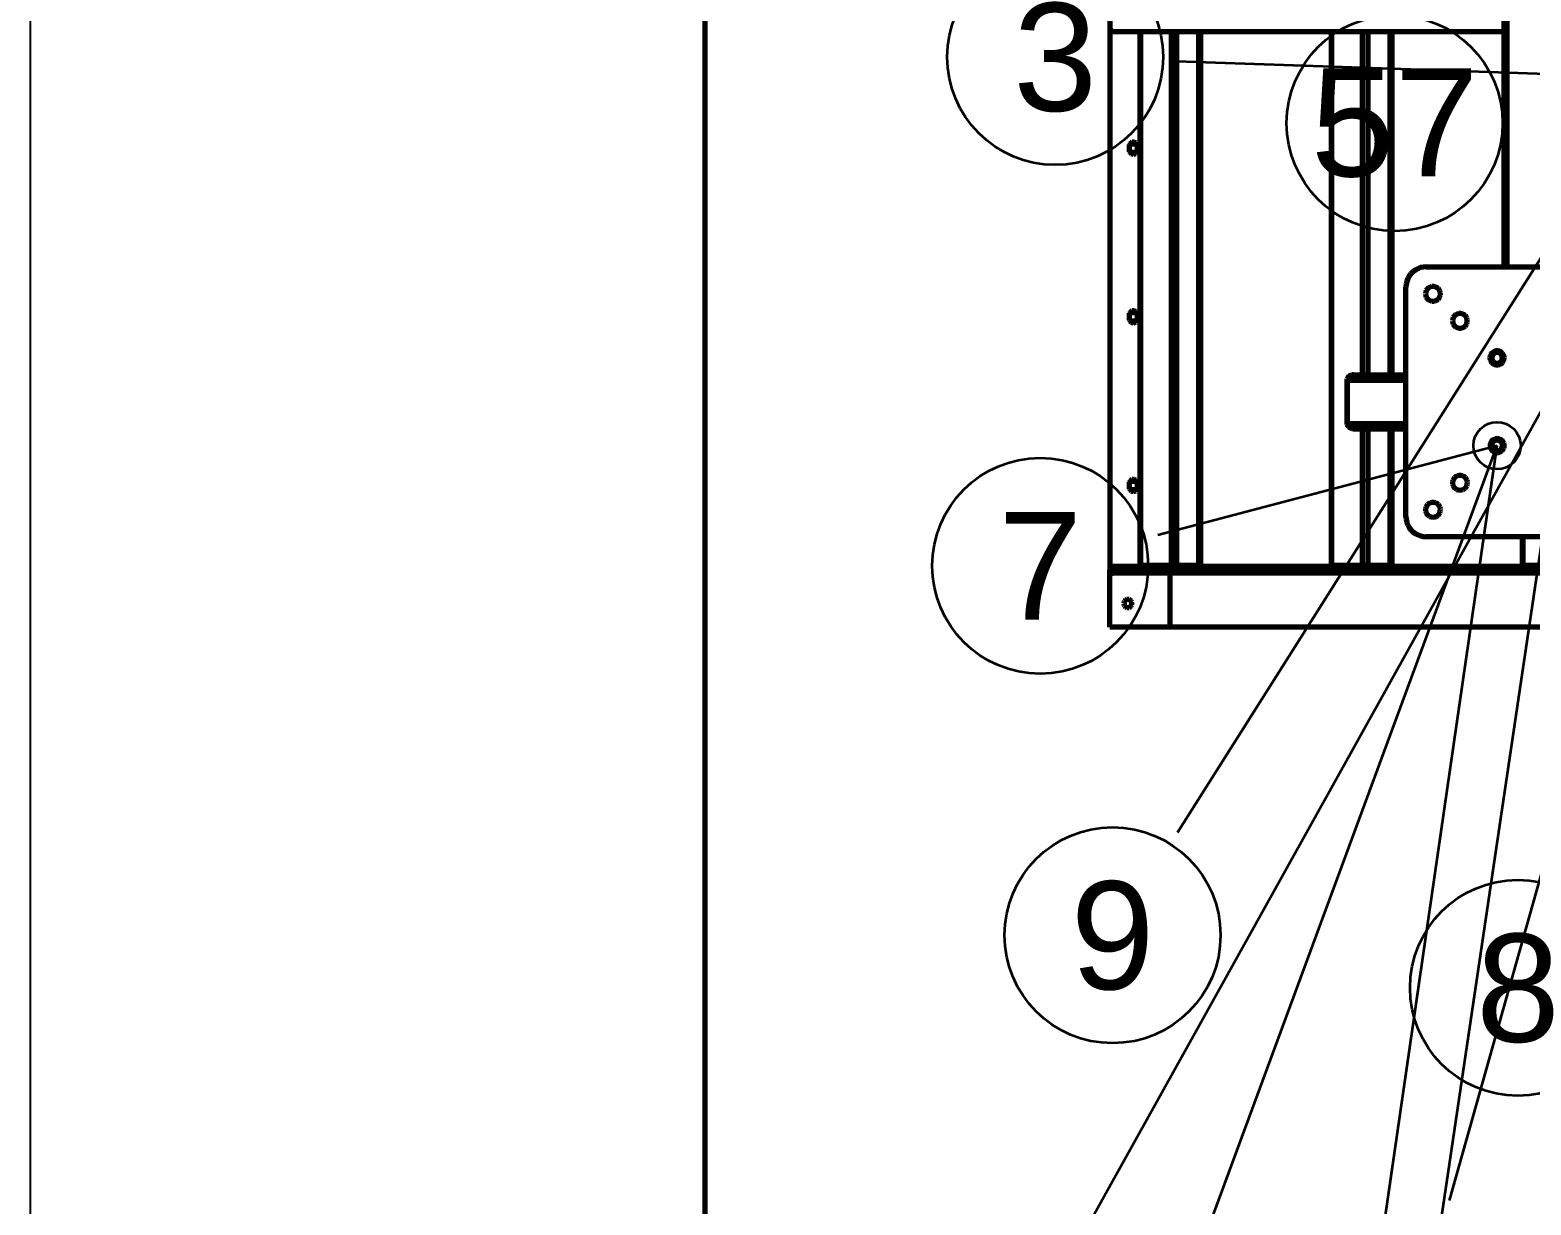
# Model space of a CAD drawing. Header units: millimetres. Extents: x 0 to 594, y 0 to 420.
# Drawn here: x 0 to 44.49, y 257.57 to 292.4 of the extents above; entities that cross this region are included whole.
import ezdxf
from ezdxf.enums import TextEntityAlignment as Align

# ---------------------------------------------------------------- set-up
doc = ezdxf.new("R2010")
doc.units = ezdxf.units.MM
doc.styles.add('GOST', font='Arial')

msp = doc.modelspace()

# ---------------------------------------------------------------- linework, layer by layer
at = {"color": 1, "lineweight": 70}
for p, q in [((43.78, 285.38), (43.78, 322.38)), ((43.68, 306.548), (43.68, 285.38)), ((43.75, 285.38), (43.75, 306.585)), ((32.001, 301.4), (32.001, 276.4)), ((32.027, 292.45), (32.027, 292.35)), ((43.68, 292.35), (32.027, 292.35)), ((32.904, 276.54), (32.904, 292.35)), ((32.921, 276.54), (32.921, 292.35)), ((33.828, 276.54), (33.828, 292.35)), ((33.992, 276.54), (33.992, 292.35)), ((34.644, 276.54), (34.644, 292.35)), ((34.685, 276.54), (34.685, 292.35)), ((34.702, 276.54), (34.702, 292.35)), ((38.569, 276.54), (38.569, 292.35)), ((38.587, 276.54), (38.587, 292.35)), ((39.493, 282.18), (39.493, 292.35)), ((39.658, 282.18), (39.658, 292.35)), ((40.309, 282.18), (40.309, 292.35)), ((40.35, 282.18), (40.35, 292.35)), ((40.367, 282.18), (40.367, 292.35)), ((32.581, 289.004), (32.581, 288.96)), ((32.587, 288.998), (32.581, 288.96)), ((32.581, 288.96), (32.581, 288.84)), ((32.581, 288.84), (32.587, 288.803)), ((32.581, 288.84), (32.581, 288.797)), ((32.604, 289.031), (32.587, 288.998)), ((32.587, 288.803), (32.604, 288.77)), ((32.616, 289.018), (32.592, 289.01)), ((32.592, 288.791), (32.616, 288.783)), ((32.631, 289.058), (32.604, 289.031)), ((32.604, 288.77), (32.631, 288.743)), ((32.641, 289.02), (32.616, 289.018)), ((32.616, 288.783), (32.641, 288.78)), ((32.664, 289.075), (32.631, 289.058)), ((32.631, 288.743), (32.664, 288.726)), ((32.761, 289.02), (32.641, 289.02)), ((32.641, 288.78), (32.761, 288.78)), ((32.701, 289.08), (32.664, 289.075)), ((32.664, 288.726), (32.701, 288.72)), ((32.738, 289.075), (32.701, 289.08)), ((32.701, 288.72), (32.738, 288.726)), ((32.772, 289.058), (32.738, 289.075)), ((32.738, 288.726), (32.772, 288.743)), ((32.786, 289.018), (32.761, 289.02)), ((32.761, 288.78), (32.786, 288.783)), ((32.798, 289.031), (32.772, 289.058)), ((32.772, 288.743), (32.798, 288.77)), ((32.81, 289.01), (32.786, 289.018)), ((32.786, 288.783), (32.81, 288.791)), ((32.815, 288.998), (32.798, 289.031)), ((32.798, 288.77), (32.815, 288.803)), ((32.821, 288.96), (32.815, 288.998)), ((32.815, 288.803), (32.821, 288.84)), ((32.821, 288.96), (32.821, 289.004)), ((32.821, 288.84), (32.821, 288.96)), ((32.821, 288.797), (32.821, 288.84)), ((40.927, 285.173), (40.875, 285.105)), ((40.987, 285.234), (40.927, 285.173)), ((41.056, 285.285), (40.987, 285.234)), ((41.131, 285.326), (41.056, 285.285)), ((41.211, 285.356), (41.131, 285.326)), ((41.295, 285.374), (41.211, 285.356)), ((41.38, 285.38), (41.295, 285.374)), ((41.38, 285.38), (48.18, 285.38)), ((40.786, 284.866), (40.78, 284.78)), ((40.78, 277.98), (40.78, 284.78)), ((40.804, 284.95), (40.786, 284.866)), ((40.834, 285.03), (40.804, 284.95)), ((40.875, 285.105), (40.834, 285.03)), ((41.411, 284.722), (41.383, 284.679)), ((41.449, 284.757), (41.411, 284.722)), ((41.493, 284.782), (41.449, 284.757)), ((41.542, 284.797), (41.493, 284.782)), ((41.593, 284.8), (41.542, 284.797)), ((41.643, 284.791), (41.593, 284.8)), ((41.69, 284.771), (41.643, 284.791)), ((41.731, 284.741), (41.69, 284.771)), ((41.764, 284.701), (41.731, 284.741)), ((41.366, 284.631), (41.36, 284.58)), ((41.36, 284.58), (41.366, 284.53)), ((41.383, 284.679), (41.366, 284.631)), ((41.366, 284.53), (41.383, 284.482)), ((41.383, 284.482), (41.411, 284.439)), ((41.411, 284.439), (41.449, 284.404)), ((41.449, 284.404), (41.493, 284.378)), ((41.493, 284.378), (41.542, 284.364)), ((41.542, 284.364), (41.593, 284.361)), ((41.593, 284.361), (41.643, 284.37)), ((41.643, 284.37), (41.69, 284.39)), ((41.69, 284.39), (41.731, 284.42)), ((41.731, 284.42), (41.764, 284.46)), ((41.787, 284.656), (41.764, 284.701)), ((41.764, 284.46), (41.787, 284.505)), ((41.799, 284.606), (41.787, 284.656)), ((41.787, 284.505), (41.799, 284.555)), ((41.799, 284.555), (41.799, 284.606)), ((32.581, 284.004), (32.581, 283.96)), ((32.587, 283.998), (32.581, 283.96)), ((32.581, 283.96), (32.581, 283.84)), ((32.581, 283.84), (32.587, 283.803)), ((32.581, 283.84), (32.581, 283.797)), ((32.604, 284.031), (32.587, 283.998)), ((32.616, 284.018), (32.592, 284.01)), ((32.631, 284.058), (32.604, 284.031)), ((32.641, 284.02), (32.616, 284.018)), ((32.664, 284.075), (32.631, 284.058)), ((32.761, 284.02), (32.641, 284.02)), ((32.701, 284.08), (32.664, 284.075)), ((32.738, 284.075), (32.701, 284.08)), ((32.772, 284.058), (32.738, 284.075)), ((32.786, 284.018), (32.761, 284.02)), ((32.798, 284.031), (32.772, 284.058)), ((32.81, 284.01), (32.786, 284.018)), ((32.815, 283.998), (32.798, 284.031)), ((32.821, 283.96), (32.815, 283.998)), ((32.815, 283.803), (32.821, 283.84)), ((32.821, 283.96), (32.821, 284.004)), ((32.821, 283.84), (32.821, 283.96)), ((32.821, 283.797), (32.821, 283.84)), ((42.166, 283.831), (42.16, 283.78)), ((42.183, 283.879), (42.166, 283.831)), ((42.211, 283.922), (42.183, 283.879)), ((42.249, 283.957), (42.211, 283.922)), ((42.293, 283.982), (42.249, 283.957)), ((42.342, 283.997), (42.293, 283.982)), ((42.393, 284), (42.342, 283.997)), ((42.443, 283.991), (42.393, 284)), ((42.49, 283.971), (42.443, 283.991)), ((42.531, 283.941), (42.49, 283.971)), ((42.564, 283.901), (42.531, 283.941)), ((42.587, 283.856), (42.564, 283.901)), ((42.599, 283.806), (42.587, 283.856)), ((32.587, 283.803), (32.604, 283.77)), ((32.592, 283.791), (32.616, 283.783)), ((32.604, 283.77), (32.631, 283.743)), ((32.616, 283.783), (32.641, 283.78)), ((32.631, 283.743), (32.664, 283.726)), ((32.641, 283.78), (32.761, 283.78)), ((32.664, 283.726), (32.701, 283.72)), ((32.701, 283.72), (32.738, 283.726)), ((32.738, 283.726), (32.772, 283.743)), ((32.761, 283.78), (32.786, 283.783)), ((32.772, 283.743), (32.798, 283.77)), ((32.786, 283.783), (32.81, 283.791)), ((32.798, 283.77), (32.815, 283.803)), ((42.16, 283.78), (42.166, 283.73)), ((42.166, 283.73), (42.183, 283.682)), ((42.183, 283.682), (42.211, 283.639)), ((42.211, 283.639), (42.249, 283.604)), ((42.249, 283.604), (42.293, 283.578)), ((42.293, 283.578), (42.342, 283.564)), ((42.342, 283.564), (42.393, 283.561)), ((42.393, 283.561), (42.443, 283.57)), ((42.443, 283.57), (42.49, 283.59)), ((42.49, 283.59), (42.531, 283.62)), ((42.531, 283.62), (42.564, 283.66)), ((42.564, 283.66), (42.587, 283.705)), ((42.587, 283.705), (42.599, 283.755)), ((42.599, 283.755), (42.599, 283.806)), ((43.276, 282.731), (43.27, 282.68)), ((43.27, 282.68), (43.276, 282.63)), ((43.294, 282.778), (43.276, 282.731)), ((43.276, 282.63), (43.294, 282.583)), ((43.28, 282.68), (43.286, 282.728)), ((43.286, 282.633), (43.28, 282.68)), ((43.286, 282.728), (43.303, 282.773)), ((43.303, 282.588), (43.286, 282.633)), ((43.323, 282.82), (43.294, 282.778)), ((43.294, 282.583), (43.323, 282.541)), ((43.303, 282.773), (43.33, 282.813)), ((43.33, 282.548), (43.303, 282.588)), ((43.333, 282.744), (43.321, 282.702)), ((43.321, 282.702), (43.321, 282.659)), ((43.321, 282.659), (43.333, 282.617)), ((43.361, 282.853), (43.323, 282.82)), ((43.323, 282.541), (43.361, 282.508)), ((43.33, 282.813), (43.366, 282.845)), ((43.366, 282.516), (43.33, 282.548)), ((43.356, 282.781), (43.333, 282.744)), ((43.333, 282.617), (43.356, 282.58)), ((43.388, 282.811), (43.356, 282.781)), ((43.356, 282.58), (43.388, 282.55)), ((43.406, 282.877), (43.361, 282.853)), ((43.361, 282.508), (43.406, 282.484)), ((43.366, 282.845), (43.409, 282.867)), ((43.409, 282.493), (43.366, 282.516)), ((43.426, 282.831), (43.388, 282.811)), ((43.388, 282.55), (43.426, 282.53)), ((43.455, 282.889), (43.406, 282.877)), ((43.406, 282.484), (43.455, 282.472)), ((43.409, 282.867), (43.456, 282.879)), ((43.456, 282.482), (43.409, 282.493)), ((43.469, 282.84), (43.426, 282.831)), ((43.426, 282.53), (43.469, 282.521)), ((43.505, 282.889), (43.455, 282.889)), ((43.456, 282.879), (43.504, 282.879)), ((43.513, 282.837), (43.469, 282.84)), ((43.469, 282.521), (43.513, 282.524)), ((43.504, 282.879), (43.551, 282.867)), ((43.551, 282.493), (43.504, 282.482)), ((43.554, 282.877), (43.505, 282.889)), ((43.505, 282.472), (43.554, 282.484)), ((43.554, 282.823), (43.513, 282.837)), ((43.513, 282.524), (43.554, 282.538)), ((43.551, 282.867), (43.594, 282.845)), ((43.594, 282.516), (43.551, 282.493)), ((43.599, 282.853), (43.554, 282.877)), ((43.589, 282.797), (43.554, 282.823)), ((43.554, 282.538), (43.589, 282.564)), ((43.554, 282.484), (43.599, 282.508)), ((43.617, 282.764), (43.589, 282.797)), ((43.589, 282.564), (43.617, 282.597)), ((43.594, 282.845), (43.63, 282.813)), ((43.63, 282.548), (43.594, 282.516)), ((43.637, 282.82), (43.599, 282.853)), ((43.599, 282.508), (43.637, 282.541)), ((43.634, 282.724), (43.617, 282.764)), ((43.617, 282.597), (43.634, 282.637)), ((43.63, 282.813), (43.657, 282.773)), ((43.657, 282.588), (43.63, 282.548)), ((43.64, 282.68), (43.634, 282.724)), ((43.634, 282.637), (43.64, 282.68)), ((43.666, 282.778), (43.637, 282.82)), ((43.637, 282.541), (43.666, 282.583)), ((43.657, 282.773), (43.674, 282.728)), ((43.674, 282.633), (43.657, 282.588)), ((43.684, 282.731), (43.666, 282.778)), ((43.666, 282.583), (43.684, 282.63)), ((43.674, 282.728), (43.68, 282.68)), ((43.68, 282.68), (43.674, 282.633)), ((43.68, 282.745), (43.68, 282.711)), ((43.68, 282.711), (43.685, 282.725)), ((43.68, 282.695), (43.68, 282.711)), ((43.689, 282.695), (43.68, 282.695)), ((43.69, 282.68), (43.684, 282.731)), ((43.684, 282.63), (43.69, 282.68)), ((39.037, 282.038), (39.036, 282.02)), ((39.036, 282.02), (39.037, 282.038)), ((39.041, 282.056), (39.037, 282.038)), ((39.037, 282.038), (39.041, 282.056)), ((39.047, 282.073), (39.041, 282.056)), ((39.041, 282.056), (39.047, 282.073)), ((39.056, 282.09), (39.047, 282.073)), ((39.047, 282.073), (39.056, 282.09)), ((39.066, 282.106), (39.056, 282.09)), ((39.056, 282.09), (39.066, 282.106)), ((39.079, 282.12), (39.066, 282.106)), ((39.066, 282.106), (39.079, 282.12)), ((39.094, 282.134), (39.079, 282.12)), ((39.079, 282.12), (39.094, 282.134)), ((39.11, 282.146), (39.094, 282.134)), ((39.094, 282.134), (39.11, 282.146)), ((39.128, 282.156), (39.11, 282.146)), ((39.11, 282.146), (39.128, 282.156)), ((39.148, 282.165), (39.128, 282.156)), ((39.128, 282.156), (39.148, 282.165)), ((39.168, 282.172), (39.148, 282.165)), ((39.148, 282.165), (39.168, 282.172)), ((39.189, 282.176), (39.168, 282.172)), ((39.168, 282.172), (39.189, 282.176)), ((39.211, 282.179), (39.189, 282.176)), ((39.189, 282.176), (39.211, 282.179)), ((39.233, 282.18), (39.211, 282.179)), ((39.211, 282.179), (39.233, 282.18)), ((39.233, 282.18), (40.78, 282.18)), ((43.455, 282.472), (43.505, 282.472)), ((43.504, 282.482), (43.456, 282.482)), ((39.036, 282.02), (39.036, 280.74)), ((39.036, 280.74), (39.036, 282.02)), ((39.036, 282.02), (40.78, 282.02)), ((39.036, 280.74), (39.037, 280.723)), ((39.037, 280.723), (39.036, 280.74)), ((39.036, 280.74), (40.78, 280.74)), ((39.037, 280.723), (39.041, 280.705)), ((39.041, 280.705), (39.037, 280.723)), ((39.041, 280.705), (39.047, 280.688)), ((39.047, 280.688), (39.041, 280.705)), ((39.047, 280.688), (39.056, 280.671)), ((39.056, 280.671), (39.047, 280.688)), ((39.056, 280.671), (39.066, 280.655)), ((39.066, 280.655), (39.056, 280.671)), ((39.066, 280.655), (39.079, 280.641)), ((39.079, 280.641), (39.066, 280.655)), ((39.079, 280.641), (39.094, 280.627)), ((39.094, 280.627), (39.079, 280.641)), ((39.094, 280.627), (39.11, 280.615)), ((39.11, 280.615), (39.094, 280.627)), ((39.11, 280.615), (39.128, 280.605)), ((39.128, 280.605), (39.11, 280.615)), ((39.128, 280.605), (39.148, 280.596)), ((39.148, 280.596), (39.128, 280.605)), ((39.148, 280.596), (39.168, 280.589)), ((39.168, 280.589), (39.148, 280.596)), ((39.168, 280.589), (39.189, 280.584)), ((39.189, 280.584), (39.168, 280.589)), ((39.189, 280.584), (39.211, 280.581)), ((39.211, 280.581), (39.189, 280.584)), ((39.211, 280.581), (39.233, 280.58)), ((39.233, 280.58), (39.211, 280.581)), ((39.233, 280.58), (40.78, 280.58)), ((40.78, 280.58), (39.233, 280.58)), ((39.493, 276.54), (39.493, 280.58)), ((39.658, 276.54), (39.658, 280.58)), ((40.309, 276.54), (40.309, 280.58)), ((40.35, 276.54), (40.35, 280.58)), ((40.367, 276.54), (40.367, 280.58)), ((43.382, 280.266), (43.341, 280.238)), ((43.43, 280.284), (43.382, 280.266)), ((43.387, 280.258), (43.432, 280.275)), ((43.48, 280.29), (43.43, 280.284)), ((43.432, 280.275), (43.48, 280.28)), ((43.53, 280.284), (43.48, 280.29)), ((43.48, 280.28), (43.528, 280.275)), ((43.528, 280.275), (43.573, 280.258)), ((43.578, 280.266), (43.53, 280.284)), ((43.619, 280.238), (43.578, 280.266)), ((43.284, 280.155), (43.272, 280.106)), ((43.272, 280.106), (43.272, 280.055)), ((43.272, 280.055), (43.284, 280.006)), ((43.281, 280.105), (43.293, 280.151)), ((43.281, 280.056), (43.281, 280.105)), ((43.293, 280.01), (43.281, 280.056)), ((43.307, 280.2), (43.284, 280.155)), ((43.284, 280.006), (43.307, 279.961)), ((43.293, 280.151), (43.315, 280.194)), ((43.315, 279.967), (43.293, 280.01)), ((43.341, 280.238), (43.307, 280.2)), ((43.307, 279.961), (43.341, 279.923)), ((43.315, 280.194), (43.347, 280.23)), ((43.347, 279.931), (43.315, 279.967)), ((43.323, 280.113), (43.32, 280.07)), ((43.32, 280.07), (43.329, 280.027)), ((43.338, 280.154), (43.323, 280.113)), ((43.329, 280.027), (43.349, 279.988)), ((43.363, 280.19), (43.338, 280.154)), ((43.341, 279.923), (43.382, 279.895)), ((43.347, 280.23), (43.387, 280.258)), ((43.387, 279.903), (43.347, 279.931)), ((43.349, 279.988), (43.379, 279.956)), ((43.397, 280.217), (43.363, 280.19)), ((43.379, 279.956), (43.416, 279.934)), ((43.382, 279.895), (43.43, 279.877)), ((43.432, 279.886), (43.387, 279.903)), ((43.437, 280.235), (43.397, 280.217)), ((43.416, 279.934), (43.458, 279.922)), ((43.43, 279.877), (43.48, 279.87)), ((43.48, 279.88), (43.432, 279.886)), ((43.48, 280.24), (43.437, 280.235)), ((43.458, 279.922), (43.502, 279.922)), ((43.523, 280.235), (43.48, 280.24)), ((43.528, 279.886), (43.48, 279.88)), ((43.48, 279.87), (43.53, 279.877)), ((43.502, 279.922), (43.544, 279.934)), ((43.563, 280.217), (43.523, 280.235)), ((43.573, 279.903), (43.528, 279.886)), ((43.53, 279.877), (43.578, 279.895)), ((43.544, 279.934), (43.581, 279.956)), ((43.597, 280.19), (43.563, 280.217)), ((43.573, 280.258), (43.613, 280.23)), ((43.613, 279.931), (43.573, 279.903)), ((43.578, 279.895), (43.619, 279.923)), ((43.581, 279.956), (43.611, 279.988)), ((43.622, 280.154), (43.597, 280.19)), ((43.611, 279.988), (43.631, 280.027)), ((43.613, 280.23), (43.645, 280.194)), ((43.645, 279.967), (43.613, 279.931)), ((43.653, 280.2), (43.619, 280.238)), ((43.619, 279.923), (43.653, 279.961)), ((43.637, 280.113), (43.622, 280.154)), ((43.631, 280.027), (43.64, 280.07)), ((43.64, 280.07), (43.637, 280.113)), ((43.645, 280.194), (43.667, 280.151)), ((43.667, 280.01), (43.645, 279.967)), ((43.676, 280.155), (43.653, 280.2)), ((43.653, 279.961), (43.676, 280.006)), ((43.667, 280.151), (43.679, 280.105)), ((43.679, 280.056), (43.667, 280.01)), ((43.688, 280.106), (43.676, 280.155)), ((43.676, 280.006), (43.688, 280.055)), ((43.679, 280.105), (43.679, 280.056)), ((43.688, 280.055), (43.688, 280.106)), ((32.581, 279.004), (32.581, 278.96)), ((32.587, 278.998), (32.581, 278.96)), ((32.581, 278.96), (32.581, 278.84)), ((32.604, 279.031), (32.587, 278.998)), ((32.616, 279.018), (32.592, 279.01)), ((32.631, 279.058), (32.604, 279.031)), ((32.641, 279.02), (32.616, 279.018)), ((32.664, 279.075), (32.631, 279.058)), ((32.761, 279.02), (32.641, 279.02)), ((32.701, 279.08), (32.664, 279.075)), ((32.738, 279.075), (32.701, 279.08)), ((32.772, 279.058), (32.738, 279.075)), ((32.786, 279.018), (32.761, 279.02)), ((32.798, 279.031), (32.772, 279.058)), ((32.81, 279.01), (32.786, 279.018)), ((32.815, 278.998), (32.798, 279.031)), ((32.821, 278.96), (32.815, 278.998)), ((32.821, 278.96), (32.821, 279.004)), ((32.821, 278.84), (32.821, 278.96)), ((42.169, 279.044), (42.16, 278.993)), ((42.16, 278.993), (42.163, 278.942)), ((42.163, 278.942), (42.178, 278.893)), ((42.189, 279.09), (42.169, 279.044)), ((42.22, 279.131), (42.189, 279.09)), ((42.259, 279.164), (42.22, 279.131)), ((42.305, 279.187), (42.259, 279.164)), ((42.354, 279.199), (42.305, 279.187)), ((42.406, 279.199), (42.354, 279.199)), ((42.455, 279.187), (42.406, 279.199)), ((42.501, 279.164), (42.455, 279.187)), ((42.54, 279.131), (42.501, 279.164)), ((42.571, 279.09), (42.54, 279.131)), ((42.591, 279.044), (42.571, 279.09)), ((42.582, 278.893), (42.597, 278.942)), ((42.6, 278.993), (42.591, 279.044)), ((42.597, 278.942), (42.6, 278.993)), ((32.581, 278.84), (32.587, 278.803)), ((32.581, 278.84), (32.581, 278.797)), ((32.587, 278.803), (32.604, 278.77)), ((32.592, 278.791), (32.616, 278.783)), ((32.604, 278.77), (32.631, 278.743)), ((32.616, 278.783), (32.641, 278.78)), ((32.631, 278.743), (32.664, 278.726)), ((32.641, 278.78), (32.761, 278.78)), ((32.664, 278.726), (32.701, 278.72)), ((32.701, 278.72), (32.738, 278.726)), ((32.738, 278.726), (32.772, 278.743)), ((32.761, 278.78), (32.786, 278.783)), ((32.772, 278.743), (32.798, 278.77)), ((32.786, 278.783), (32.81, 278.791)), ((32.798, 278.77), (32.815, 278.803)), ((32.815, 278.803), (32.821, 278.84)), ((32.821, 278.797), (32.821, 278.84)), ((42.178, 278.893), (42.204, 278.849)), ((42.204, 278.849), (42.239, 278.812)), ((42.239, 278.812), (42.281, 278.784)), ((42.281, 278.784), (42.329, 278.766)), ((42.329, 278.766), (42.38, 278.76)), ((42.38, 278.76), (42.431, 278.766)), ((42.431, 278.766), (42.479, 278.784)), ((42.479, 278.784), (42.521, 278.812)), ((42.521, 278.812), (42.556, 278.849)), ((42.556, 278.849), (42.582, 278.893)), ((41.369, 278.244), (41.36, 278.193)), ((41.36, 278.193), (41.363, 278.142)), ((41.363, 278.142), (41.378, 278.093)), ((41.389, 278.29), (41.369, 278.244)), ((41.378, 278.093), (41.404, 278.049)), ((41.42, 278.331), (41.389, 278.29)), ((41.404, 278.049), (41.439, 278.012)), ((41.459, 278.364), (41.42, 278.331)), ((41.505, 278.387), (41.459, 278.364)), ((41.554, 278.399), (41.505, 278.387)), ((41.606, 278.399), (41.554, 278.399)), ((41.655, 278.387), (41.606, 278.399)), ((41.701, 278.364), (41.655, 278.387)), ((41.74, 278.331), (41.701, 278.364)), ((41.721, 278.012), (41.756, 278.049)), ((41.771, 278.29), (41.74, 278.331)), ((41.756, 278.049), (41.782, 278.093)), ((41.791, 278.244), (41.771, 278.29)), ((41.782, 278.093), (41.797, 278.142)), ((41.8, 278.193), (41.791, 278.244)), ((41.797, 278.142), (41.8, 278.193)), ((40.78, 277.98), (40.786, 277.895)), ((40.786, 277.895), (40.804, 277.811)), ((40.804, 277.811), (40.834, 277.731)), ((40.834, 277.731), (40.875, 277.656)), ((40.875, 277.656), (40.927, 277.588)), ((41.439, 278.012), (41.481, 277.984)), ((41.481, 277.984), (41.529, 277.966)), ((41.529, 277.966), (41.58, 277.96)), ((41.58, 277.96), (41.631, 277.966)), ((41.631, 277.966), (41.679, 277.984)), ((41.679, 277.984), (41.721, 278.012)), ((40.927, 277.588), (40.987, 277.527)), ((40.987, 277.527), (41.056, 277.476)), ((41.056, 277.476), (41.131, 277.435)), ((41.131, 277.435), (41.211, 277.405)), ((41.211, 277.405), (41.295, 277.387)), ((41.295, 277.387), (41.38, 277.38)), ((48.18, 277.38), (41.38, 277.38)), ((44.235, 276.54), (44.235, 277.38)), ((44.252, 276.54), (44.252, 277.38)), ((32.001, 276.4), (32, 276.4)), ((32, 276.398), (32, 276.4)), ((32, 276.4), (32, 276.4)), ((32, 276.395), (32, 276.398)), ((32, 276.392), (32, 276.395)), ((32, 276.387), (32, 276.392)), ((32, 276.381), (32, 276.387)), ((32, 276.374), (32, 276.381)), ((32, 276.366), (32, 276.374)), ((32, 276.357), (32, 276.366)), ((32, 276.347), (32, 276.357)), ((32, 276.337), (32, 276.347)), ((32, 276.325), (32, 276.337)), ((32, 276.313), (32, 276.325)), ((32, 276.3), (32, 276.313)), ((32, 274.7), (32, 276.3)), ((32, 276.3), (32.103, 276.3)), ((32.001, 276.4), (32.057, 276.4)), ((32.057, 276.5), (32.057, 276.4)), ((44.77, 276.5), (32.057, 276.5)), ((44.77, 276.4), (32.057, 276.4)), ((32.103, 276.3), (32.103, 276.4)), ((45.61, 276.3), (32.103, 276.3)), ((32.905, 276.54), (32.904, 276.54)), ((32.904, 276.54), (32.904, 276.54)), ((32.904, 276.54), (32.904, 276.54)), ((32.904, 276.54), (32.904, 276.54)), ((32.904, 276.54), (32.904, 276.54)), ((32.904, 276.54), (32.905, 276.54)), ((32.906, 276.54), (32.905, 276.54)), ((32.905, 276.54), (32.905, 276.54)), ((32.905, 276.54), (32.905, 276.54)), ((32.905, 276.54), (32.906, 276.54)), ((32.907, 276.54), (32.906, 276.54)), ((32.906, 276.54), (32.907, 276.54)), ((32.908, 276.54), (32.907, 276.54)), ((32.907, 276.54), (32.908, 276.54)), ((32.91, 276.54), (32.908, 276.54)), ((32.908, 276.54), (32.91, 276.54)), ((32.911, 276.54), (32.91, 276.54)), ((32.91, 276.54), (32.911, 276.54)), ((32.913, 276.54), (32.911, 276.54)), ((32.911, 276.54), (32.913, 276.54)), ((32.915, 276.54), (32.913, 276.54)), ((32.913, 276.54), (32.915, 276.54)), ((32.917, 276.54), (32.915, 276.54)), ((32.915, 276.54), (32.917, 276.54)), ((32.919, 276.54), (32.917, 276.54)), ((32.917, 276.54), (32.919, 276.54)), ((32.921, 276.54), (32.919, 276.54)), ((32.919, 276.54), (32.921, 276.54)), ((32.921, 276.54), (33.828, 276.54)), ((33.685, 276.54), (33.685, 276.5)), ((33.77, 276.54), (33.77, 276.5)), ((33.783, 276.3), (33.783, 274.7)), ((33.828, 276.54), (33.835, 276.54)), ((33.835, 276.54), (33.844, 276.54)), ((33.844, 276.54), (33.854, 276.54)), ((33.854, 276.54), (33.865, 276.54)), ((33.865, 276.54), (33.876, 276.54)), ((33.876, 276.54), (33.889, 276.54)), ((33.889, 276.54), (33.901, 276.54)), ((33.901, 276.54), (33.915, 276.54)), ((33.915, 276.54), (33.928, 276.54)), ((33.928, 276.54), (33.942, 276.54)), ((33.942, 276.54), (33.955, 276.54)), ((33.955, 276.54), (33.968, 276.54)), ((33.968, 276.54), (33.98, 276.54)), ((33.98, 276.54), (33.992, 276.54)), ((33.992, 276.54), (34.644, 276.54)), ((34.644, 276.54), (34.651, 276.54)), ((34.651, 276.54), (34.658, 276.54)), ((34.658, 276.54), (34.665, 276.54)), ((34.665, 276.54), (34.671, 276.54)), ((34.671, 276.54), (34.677, 276.54)), ((34.677, 276.54), (34.682, 276.54)), ((34.682, 276.54), (34.686, 276.54)), ((34.687, 276.54), (34.685, 276.54)), ((34.686, 276.54), (34.69, 276.54)), ((34.689, 276.54), (34.687, 276.54)), ((34.691, 276.54), (34.689, 276.54)), ((34.69, 276.54), (34.694, 276.54)), ((34.693, 276.54), (34.691, 276.54)), ((34.695, 276.54), (34.693, 276.54)), ((34.694, 276.54), (34.697, 276.54)), ((34.696, 276.54), (34.695, 276.54)), ((34.698, 276.54), (34.696, 276.54)), ((34.697, 276.54), (34.699, 276.54)), ((34.699, 276.54), (34.698, 276.54)), ((34.699, 276.54), (34.701, 276.54)), ((34.7, 276.54), (34.699, 276.54)), ((34.701, 276.54), (34.7, 276.54)), ((34.701, 276.54), (34.702, 276.54)), ((34.702, 276.54), (34.701, 276.54)), ((34.701, 276.54), (34.701, 276.54)), ((34.702, 276.54), (34.702, 276.54)), ((34.702, 276.54), (34.702, 276.54)), ((34.702, 276.54), (34.702, 276.54)), ((38.57, 276.54), (38.569, 276.54)), ((38.569, 276.54), (38.57, 276.54)), ((38.571, 276.54), (38.57, 276.54)), ((38.57, 276.54), (38.57, 276.54)), ((38.57, 276.54), (38.57, 276.54)), ((38.57, 276.54), (38.57, 276.54)), ((38.57, 276.54), (38.57, 276.54)), ((38.57, 276.54), (38.571, 276.54)), ((38.572, 276.54), (38.571, 276.54)), ((38.571, 276.54), (38.572, 276.54)), ((38.573, 276.54), (38.572, 276.54)), ((38.572, 276.54), (38.573, 276.54)), ((38.574, 276.54), (38.573, 276.54)), ((38.573, 276.54), (38.574, 276.54)), ((38.575, 276.54), (38.574, 276.54)), ((38.574, 276.54), (38.575, 276.54)), ((38.577, 276.54), (38.575, 276.54)), ((38.575, 276.54), (38.577, 276.54)), ((38.578, 276.54), (38.577, 276.54)), ((38.577, 276.54), (38.578, 276.54)), ((38.58, 276.54), (38.578, 276.54)), ((38.578, 276.54), (38.58, 276.54)), ((38.582, 276.54), (38.58, 276.54)), ((38.58, 276.54), (38.582, 276.54)), ((38.584, 276.54), (38.582, 276.54)), ((38.582, 276.54), (38.584, 276.54)), ((38.587, 276.54), (38.584, 276.54)), ((38.584, 276.54), (38.587, 276.54)), ((38.587, 276.54), (39.493, 276.54)), ((39.493, 276.54), (39.501, 276.54)), ((39.501, 276.54), (39.509, 276.54)), ((39.509, 276.54), (39.519, 276.54)), ((39.519, 276.54), (39.53, 276.54)), ((39.53, 276.54), (39.542, 276.54)), ((39.542, 276.54), (39.554, 276.54)), ((39.554, 276.54), (39.567, 276.54)), ((39.567, 276.54), (39.58, 276.54)), ((39.58, 276.54), (39.594, 276.54)), ((39.594, 276.54), (39.607, 276.54)), ((39.607, 276.54), (39.62, 276.54)), ((39.62, 276.54), (39.633, 276.54)), ((39.633, 276.54), (39.646, 276.54)), ((39.646, 276.54), (39.658, 276.54)), ((39.658, 276.54), (40.309, 276.54)), ((40.309, 276.54), (40.317, 276.54)), ((40.317, 276.54), (40.324, 276.54)), ((40.324, 276.54), (40.33, 276.54)), ((40.33, 276.54), (40.336, 276.54)), ((40.336, 276.54), (40.342, 276.54)), ((40.342, 276.54), (40.347, 276.54)), ((40.347, 276.54), (40.352, 276.54)), ((40.353, 276.54), (40.35, 276.54)), ((40.352, 276.54), (40.356, 276.54)), ((40.355, 276.54), (40.353, 276.54)), ((40.357, 276.54), (40.355, 276.54)), ((40.356, 276.54), (40.359, 276.54)), ((40.359, 276.54), (40.357, 276.54)), ((40.359, 276.54), (40.362, 276.54)), ((40.36, 276.54), (40.359, 276.54)), ((40.362, 276.54), (40.36, 276.54)), ((40.362, 276.54), (40.364, 276.54)), ((40.363, 276.54), (40.362, 276.54)), ((40.364, 276.54), (40.363, 276.54)), ((40.364, 276.54), (40.366, 276.54)), ((40.365, 276.54), (40.364, 276.54)), ((40.366, 276.54), (40.365, 276.54)), ((40.366, 276.54), (40.367, 276.54)), ((40.367, 276.54), (40.366, 276.54)), ((40.367, 276.54), (40.367, 276.54)), ((40.367, 276.54), (40.367, 276.54)), ((40.367, 276.54), (40.367, 276.54)), ((40.367, 276.54), (40.367, 276.54)), ((44.236, 276.54), (44.235, 276.54)), ((44.235, 276.54), (44.235, 276.54)), ((44.235, 276.54), (44.235, 276.54)), ((44.235, 276.54), (44.235, 276.54)), ((44.235, 276.54), (44.235, 276.54)), ((44.235, 276.54), (44.236, 276.54)), ((44.237, 276.54), (44.236, 276.54)), ((44.236, 276.54), (44.236, 276.54)), ((44.236, 276.54), (44.236, 276.54)), ((44.236, 276.54), (44.237, 276.54)), ((44.238, 276.54), (44.237, 276.54)), ((44.237, 276.54), (44.238, 276.54)), ((44.239, 276.54), (44.238, 276.54)), ((44.238, 276.54), (44.239, 276.54)), ((44.241, 276.54), (44.239, 276.54)), ((44.239, 276.54), (44.241, 276.54)), ((44.242, 276.54), (44.241, 276.54)), ((44.241, 276.54), (44.242, 276.54)), ((44.244, 276.54), (44.242, 276.54)), ((44.242, 276.54), (44.244, 276.54)), ((44.246, 276.54), (44.244, 276.54)), ((44.244, 276.54), (44.246, 276.54)), ((44.248, 276.54), (44.246, 276.54)), ((44.246, 276.54), (44.248, 276.54)), ((44.25, 276.54), (44.248, 276.54)), ((44.248, 276.54), (44.25, 276.54)), ((44.252, 276.54), (44.25, 276.54)), ((44.25, 276.54), (44.252, 276.54)), ((44.252, 276.54), (44.77, 276.54)), ((32.426, 275.438), (32.42, 275.4)), ((32.42, 275.4), (32.426, 275.363)), ((32.443, 275.471), (32.426, 275.438)), ((32.469, 275.498), (32.443, 275.471)), ((32.503, 275.515), (32.469, 275.498)), ((32.54, 275.52), (32.503, 275.515)), ((32.577, 275.515), (32.54, 275.52)), ((32.611, 275.498), (32.577, 275.515)), ((32.637, 275.471), (32.611, 275.498)), ((32.654, 275.438), (32.637, 275.471)), ((32.66, 275.4), (32.654, 275.438)), ((32.654, 275.363), (32.66, 275.4)), ((32.426, 275.363), (32.443, 275.33)), ((32.443, 275.33), (32.469, 275.303)), ((32.469, 275.303), (32.503, 275.286)), ((32.503, 275.286), (32.54, 275.28)), ((32.54, 275.28), (32.577, 275.286)), ((32.577, 275.286), (32.611, 275.303)), ((32.611, 275.303), (32.637, 275.33)), ((32.637, 275.33), (32.654, 275.363)), ((33.783, 274.7), (32, 274.7)), ((45.61, 274.7), (33.783, 274.7))]:
    msp.add_line(p, q, dxfattribs=at)
at = {"color": 7, "lineweight": 35}
for p, q in [((33.982, 291.479), (50.373, 290.922)), ((30.65, 255.702), (50.285, 291.01)), ((39.123, 238.875), (46.51, 288.73)), ((34.008, 268.61), (46.51, 288.39)), ((29.494, 242.179), (43.48, 280.08)), ((33.422, 277.433), (43.48, 280.08)), ((38.972, 249.006), (43.48, 280.08)), ((42.066, 257.704), (46.51, 273.49))]:
    msp.add_line(p, q, dxfattribs=at)
at = {"color": 7, "lineweight": 25}
msp.add_lwpolyline([(0, 0), (594, 0), (594, 420), (0, 420)], close=True, dxfattribs=at)
at = {"color": 7, "lineweight": 70}
msp.add_lwpolyline([(20, 5), (589, 5), (589, 415), (20, 415)], close=True, dxfattribs=at)
at = {"color": 7, "lineweight": 35}
for centre, radius in [((30.384, 291.602), 3.2), ((40.444, 289.639), 3.2), ((43.48, 280.08), 0.7), ((43.48, 280.08), 0.7), ((43.48, 280.08), 0.7), ((29.941, 276.517), 3.2), ((32.085, 265.567), 3.2), ((44.1, 264.009), 3.2)]:
    msp.add_circle(centre, radius, dxfattribs=at)

# ---------------------------------------------------------------- texts
at = {"color": 7, "style": 'GOST'}
for s, p in [('3', (30.384, 291.602)), ('57', (40.444, 289.639)), ('7', (29.941, 276.517)), ('9', (32.085, 265.567)), ('8', (44.1, 264.009))]:
    msp.add_text(s, height=3.2, dxfattribs=at).set_placement(p, align=Align.MIDDLE)

doc.saveas('drawing.dxf')
